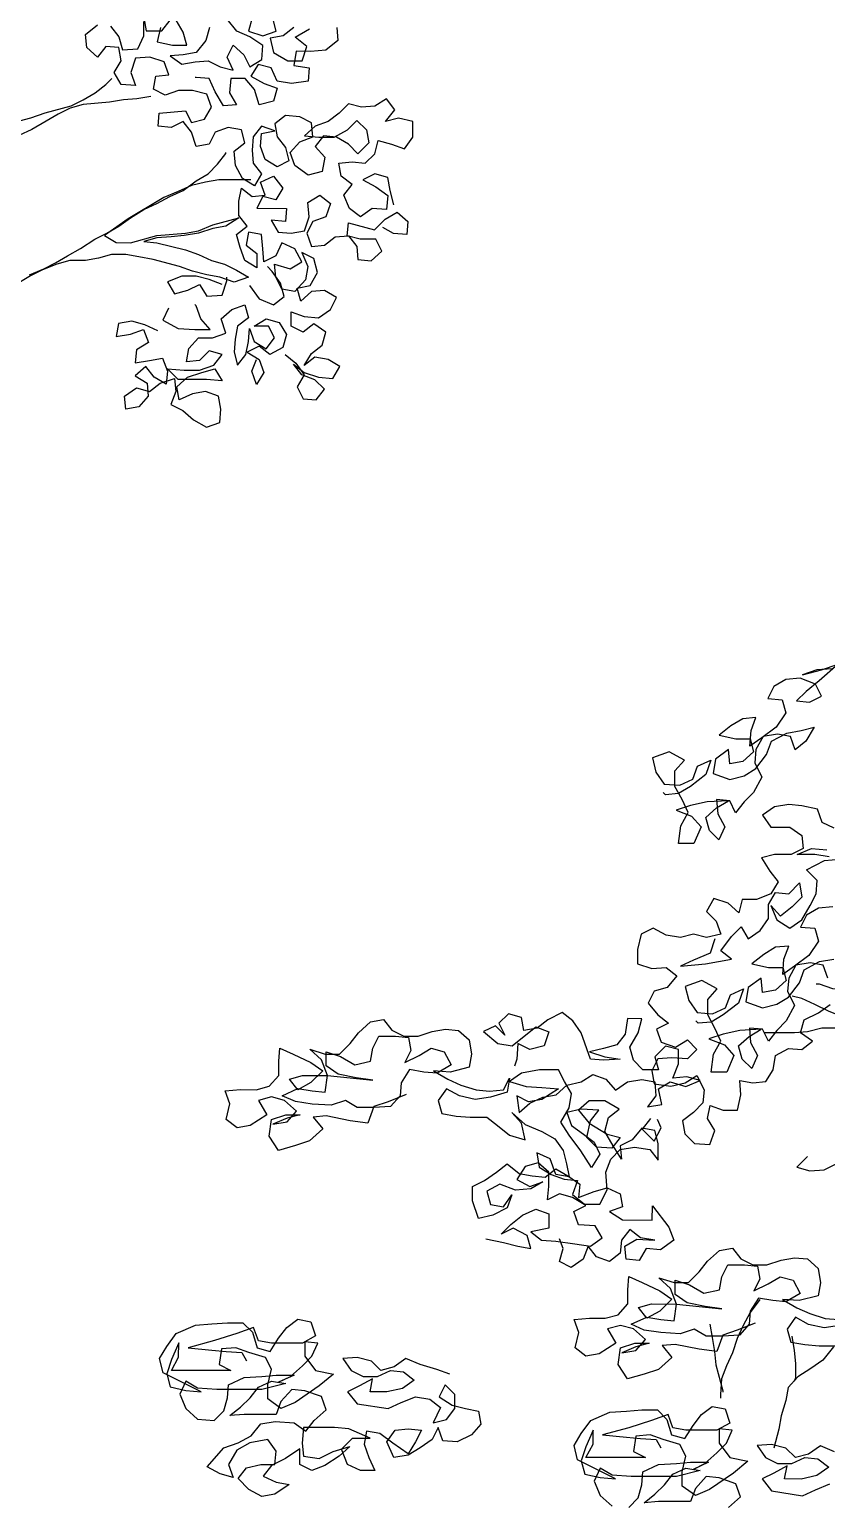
# Model space of a CAD drawing. Header units: inches. Extents: x 350994 to 353538, y 1581369 to 1583842.
# Drawn here: x 351478.122 to 351479.212, y 1583489.811 to 1583491.827 of the extents above; entities that cross this region are included whole.
import ezdxf

# ---------------------------------------------------------------- set-up
doc = ezdxf.new("R2010")
doc.units = ezdxf.units.IN
doc.header["$MEASUREMENT"] = 0
doc.linetypes.add('1', pattern=[0])
doc.layers.add('FOREST', color=96, linetype='Continuous')
doc.layers.add('TREE', color=81, linetype='1')

# ---------------------------------------------------------------- blocks, each defined once
blk = doc.blocks.new('TREE_4')
at = {"color": 94}
for points in [[(-616.2, 8476.3), (-653.8, 8473.4), (-688.5, 8461.9), (-642.2, 8473.4), (-601.7, 8487.8), (-648, 8447.4), (-679.8, 8421.4), (-703, 8398.3), (-671.2, 8395.4), (-642.3, 8409.8), (-656.7, 8438.7), (-694.3, 8453.2), (-729, 8450.3), (-757.9, 8433), (-772.4, 8404.1), (-737.7, 8401.2), (-729, 8369.4), (-752.2, 8334.7), (-786.9, 8308.7), (-815.9, 8288.5), (-812.9, 8326.1), (-801.3, 8357.9), (-833.1, 8355), (-862.1, 8337.7), (-891, 8314.6), (-850.5, 8305.9), (-815.8, 8305.9), (-807.2, 8274.1), (-833.2, 8250.9), (-865, 8245.2), (-867.9, 8279.9), (-899.7, 8256.8), (-905.5, 8222.1), (-865.1, 8207.6), (-830.4, 8216.2), (-801.4, 8233.6), (-775.4, 8268.2), (-763.8, 8300), (-726.2, 8320.2), (-691.5, 8326), (-659.7, 8334.6), (-680, 8300), (-706, 8279.7), (-717.5, 8311.6), (-749.3, 8317.4), (-784, 8311.6), (-801.4, 8279.8), (-804.3, 8248), (-787, 8213.3), (-807.3, 8175.7), (-830.4, 8152.6), (-850.7, 8126.6), (-865.1, 8155.6), (-896.9, 8158.5), (-894.1, 8123.8), (-876.8, 8092), (-891.2, 8060.2), (-914.3, 8083.3), (-923, 8115.1), (-896.9, 8138.2), (-868, 8155.6), (-920.1, 8152.7), (-960.6, 8144.1), (-995.3, 8132.5), (-957.7, 8118.1), (-934.6, 8092), (-952, 8051.6), (-989.5, 8051.6), (-983.7, 8095), (-966.3, 8126.7), (-980.8, 8158.6), (-998.1, 8190.4), (-998.1, 8228), (-974.9, 8254), (-1012.5, 8274.2), (-1053, 8259.8), (-1044.3, 8225.1), (-1024.1, 8196.2), (-986.5, 8193.3), (-954.7, 8207.7), (-943.1, 8239.5), (-911.3, 8253.9), (-922.9, 8219.2), (-960.5, 8190.3), (-989.4, 8173), (-1021.2, 8170.2), (-1027, 8175.9)], [(-611.7, 8088.6), (-640.6, 8103.1), (-652.2, 8134.9), (-689.7, 8143.6), (-721.5, 8146.5), (-756.2, 8140.8), (-785.2, 8120.6), (-765, 8091.6), (-718.7, 8091.6), (-689.8, 8071.3), (-686.9, 8039.5), (-715.9, 8025.1), (-756.3, 8025.1), (-788.2, 8016.5), (-767.9, 7984.6), (-747.7, 7958.6), (-765.1, 7929.7), (-799.8, 7915.3), (-834.5, 7915.3), (-843.2, 7883.5), (-869.2, 7906.7), (-903.9, 7918.3), (-921.3, 7886.5), (-898.2, 7863.3), (-886.6, 7831.5), (-921.3, 7822.9), (-953.1, 7831.6), (-984.9, 7822.9), (-1019.6, 7828.7), (-1051.4, 7846.1), (-1080.3, 7831.7), (-1089.1, 7794.1), (-1089.1, 7759.4), (-1054.4, 7747.8), (-1019.7, 7750.7), (-993.7, 7730.4), (-1016.9, 7701.5), (-1048.7, 7692.9), (-1063.2, 7664), (-1040, 7635), (-1014, 7614.8), (-1043, 7600.4), (-1031.4, 7568.5), (-996.8, 7556.9), (-967.8, 7574.3), (-944.7, 7551.1), (-967.9, 7528), (-1005.4, 7530.9), (-1040.1, 7528.1), (-1054.6, 7499.2), (-1048.9, 7467.4), (-1008.4, 7461.5), (-973.7, 7470.2), (-944.8, 7487.5), (-927.5, 7452.8), (-930.4, 7421), (-953.5, 7397.9), (-979.6, 7377.7), (-973.8, 7345.9), (-950.7, 7322.7), (-913.1, 7319.8), (-901.5, 7354.5), (-918.8, 7383.4), (-913, 7415.2), (-881.2, 7403.6), (-846.5, 7403.6), (-837.8, 7441.1), (-840.7, 7475.8), (-808.9, 7470), (-777.1, 7472.9), (-759.7, 7501.8), (-753.9, 7536.5), (-722.1, 7553.8), (-690.3, 7550.9), (-664.2, 7571.1), (-693.1, 7591.4), (-684.4, 7623.2), (-649.7, 7640.5), (-620.8, 7660.7)], [(-614.8, 7897.8), (-649.5, 7894.9), (-678.4, 7877.6), (-692.9, 7848.7), (-658.2, 7845.8), (-649.6, 7814), (-672.7, 7779.3), (-707.4, 7753.3), (-736.4, 7733.1), (-733.4, 7770.7), (-721.9, 7802.5), (-753.7, 7799.6), (-782.6, 7782.3), (-811.5, 7759.2), (-771.1, 7750.5), (-736.4, 7750.4), (-727.7, 7718.6), (-753.8, 7695.5), (-785.6, 7689.8), (-788.4, 7724.4), (-820.3, 7701.3), (-826.1, 7666.7), (-785.6, 7652.2), (-750.9, 7660.8), (-722, 7678.1), (-695.9, 7712.8), (-684.3, 7744.6), (-646.7, 7764.8), (-612, 7770.5)], [(-626.5, 7724.3), (-638, 7756.1), (-669.8, 7761.9), (-704.5, 7756.2), (-721.9, 7724.4), (-724.8, 7692.6), (-707.5, 7657.9), (-727.8, 7620.3), (-751, 7597.2), (-771.2, 7571.2), (-785.6, 7600.1), (-817.4, 7603), (-814.6, 7568.3), (-797.3, 7536.5), (-811.8, 7504.7), (-834.9, 7527.9), (-843.5, 7559.7), (-817.5, 7582.8), (-788.5, 7600.1), (-840.6, 7597.3), (-881.1, 7588.6), (-915.8, 7577.1), (-878.2, 7562.6), (-855.1, 7536.6), (-872.5, 7496.1), (-910.1, 7496.1), (-904.2, 7539.5), (-886.9, 7571.3), (-901.3, 7603.1), (-918.6, 7634.9), (-918.6, 7672.5), (-895.4, 7698.5), (-933, 7718.8), (-973.5, 7704.4), (-964.8, 7669.7), (-944.6, 7640.7), (-907, 7637.8), (-875.2, 7652.2), (-863.6, 7684), (-831.8, 7698.5), (-843.4, 7663.8), (-881, 7634.9), (-910, 7617.6), (-941.8, 7614.7), (-947.5, 7620.5)], [(-901.1, 7820), (-912.7, 7785.3), (-953.2, 7768), (-985, 7753.5), (-924.3, 7759.3), (-860.7, 7770.8), (-886.7, 7791), (-860.6, 7825.7), (-837.5, 7848.8), (-820.1, 7819.9), (-791.2, 7840.1), (-770.9, 7869), (-770.9, 7903.7), (-753.5, 7932.6), (-721.7, 7929.7), (-695.7, 7955.7), (-689.9, 7921), (-713.1, 7897.9), (-742, 7874.8), (-765.1, 7900.8), (-750.7, 7866.1), (-718.9, 7845.8), (-690, 7866), (-669.7, 7900.7), (-655.2, 7929.6), (-652.3, 7961.4), (-678.3, 7987.5), (-634.9, 8010.5), (-597.3, 8013.4)], [(-623.4, 8019.2), (-658, 8025), (-701.4, 8025.1), (-666.7, 8039.5), (-629.1, 8036.6)], [(-456, 7643.2), (-482, 7666.3), (-510.9, 7680.8), (-542.7, 7686.6), (-577.4, 7692.5), (-615, 7698.3), (-646.8, 7709.9), (-655.4, 7709.9)], [(-458.9, 7582.5), (-493.6, 7588.3), (-522.5, 7602.8), (-554.3, 7614.4), (-586.1, 7628.9), (-623.7, 7643.3), (-658.4, 7660.7), (-690.2, 7675.2), (-713.3, 7681)], [(-1651.4, 7441.4), (-1694.8, 7424.1), (-1729.5, 7412.6), (-1744, 7372.1), (-1787.4, 7377.9), (-1845.2, 7389.6), (-1877, 7386.7), (-1853.9, 7357.8), (-1885.7, 7328.9), (-1920.4, 7317.3), (-1960.9, 7305.8), (-1984, 7340.5), (-1978.2, 7381), (-1943.5, 7392.5), (-1908.8, 7392.5), (-1940.6, 7383.9), (-1975.3, 7369.4), (-1940.6, 7375.2), (-1917.5, 7401.2), (-1946.4, 7427.2), (-1978.2, 7435.9), (-2010, 7427.3), (-1989.8, 7392.6), (-2030.3, 7366.6), (-2062.1, 7360.8), (-2088.1, 7381.1), (-2079.4, 7418.7), (-2090.9, 7450.5), (-2053.3, 7453.4), (-2015.7, 7453.3), (-1983.9, 7462), (-1960.8, 7488), (-1960.7, 7522.7), (-1957.8, 7554.5), (-1926, 7540), (-1882.7, 7519.7), (-1853.8, 7499.4), (-1882.7, 7470.5), (-1914.5, 7453.2), (-1934.7, 7479.3), (-1902.9, 7487.9), (-1842.2, 7487.9), (-1732.4, 7476.2), (-1772.8, 7482), (-1816.2, 7490.7), (-1845.1, 7511), (-1845.1, 7545.7), (-1810.4, 7534.1), (-1775.7, 7513.8), (-1738.1, 7522.5), (-1732.3, 7554.3), (-1717.8, 7583.2), (-1677.3, 7583.1), (-1645.5, 7580.2), (-1639.8, 7548.4), (-1654.3, 7519.5), (-1619.5, 7536.8), (-1590.6, 7554.1), (-1558.8, 7545.4), (-1541.5, 7513.6), (-1576.2, 7493.4), (-1608, 7496.3), (-1642.7, 7502.1), (-1663, 7470.3), (-1665.9, 7438.5), (-1689, 7412.5), (-1729.5, 7409.7), (-1770, 7409.7), (-1798.9, 7427.1), (-1833.6, 7415.6), (-1879.9, 7418.5), (-1920.3, 7424.3), (-1952.1, 7438.8), (-1914.5, 7456.1), (-1879.8, 7450.3), (-1848, 7447.4), (-1842.2, 7487.9), (-1856.6, 7525.5), (-1885.5, 7551.5), (-1848, 7539.9), (-1813.3, 7539.9), (-1787.2, 7565.9), (-1766.9, 7591.9), (-1738, 7617.9), (-1706.2, 7623.6), (-1686, 7597.6), (-1657.1, 7583.1), (-1622.4, 7583.1), (-1587.7, 7594.6), (-1555.9, 7600.4), (-1524.1, 7597.4), (-1498.1, 7574.3), (-1492.3, 7539.6), (-1498.1, 7507.8), (-1544.4, 7496.3), (-1584.9, 7499.2), (-1550.2, 7478.9), (-1518.4, 7464.4), (-1480.8, 7452.8), (-1449, 7449.9), (-1414.3, 7452.8), (-1399.9, 7481.7), (-1405.7, 7447), (-1446.2, 7435.5), (-1483.8, 7429.7), (-1521.3, 7438.4), (-1553.1, 7455.8), (-1573.4, 7426.9), (-1564.7, 7395.1), (-1530, 7389.3), (-1495.4, 7386.3), (-1454.9, 7386.3), (-1428.9, 7366), (-1400, 7342.9), (-1362.4, 7331.3), (-1371, 7371.8), (-1394.1, 7397.8), (-1362.4, 7368.9), (-1321.9, 7351.5), (-1290.1, 7334.1), (-1269.9, 7305.2), (-1261.3, 7273.4), (-1255.5, 7241.6), (-1287.3, 7247.4), (-1301.7, 7285), (-1333.5, 7299.5), (-1327.8, 7264.8), (-1298.9, 7247.4), (-1267.1, 7235.8), (-1235.3, 7232.9), (-1246.9, 7198.2), (-1218, 7175), (-1180.4, 7175), (-1163, 7209.7), (-1165.9, 7253), (-1154.3, 7284.8), (-1131.1, 7307.9), (-1096.4, 7313.7), (-1058.8, 7307.9), (-1038.6, 7281.8), (-1038.6, 7322.3), (-1047.2, 7354.1), (-1079, 7359.9), (-1102.2, 7331.1), (-1131.1, 7316.6), (-1128.3, 7284.8), (-1148.5, 7316.6), (-1168.7, 7351.4), (-1160, 7386), (-1133.9, 7406.3), (-1168.6, 7426.5), (-1206.2, 7426.6), (-1232.2, 7403.5), (-1206.2, 7371.6), (-1162.9, 7345.6), (-1131.1, 7336.9), (-1151.4, 7310.9), (-1188.9, 7313.8), (-1212.1, 7336.9), (-1203.3, 7377.4), (-1183.1, 7403.4), (-1226.4, 7406.3), (-1261.1, 7397.7), (-1249.6, 7365.9), (-1220.7, 7345.6), (-1194.7, 7325.4), (-1180.3, 7296.4), (-1200.6, 7264.6), (-1226.5, 7305.1), (-1255.4, 7342.8), (-1275.6, 7374.6), (-1255.4, 7409.3), (-1249.5, 7443.9), (-1266.9, 7472.9), (-1281.3, 7501.8), (-1327.6, 7501.8), (-1370.9, 7493.2), (-1399.9, 7473), (-1359.4, 7461.4), (-1321.8, 7458.5), (-1281.3, 7455.5), (-1321.8, 7429.6), (-1353.6, 7423.8), (-1382.5, 7438.3), (-1376.8, 7397.8), (-1350.8, 7420.9), (-1318.9, 7435.3), (-1287.1, 7441.1), (-1261.1, 7464.2), (-1226.4, 7472.8), (-1197.5, 7490.2), (-1165.7, 7478.6), (-1142.6, 7452.5), (-1113.6, 7472.7), (-1078.9, 7478.5), (-1047.1, 7472.7), (-1044.3, 7438), (-1064.5, 7412), (-1029.8, 7417.7), (-1038.5, 7455.3), (-1009.5, 7472.6), (-972, 7461), (-937.3, 7475.5), (-969, 7484.2), (-1003.7, 7481.3), (-989.3, 7516), (-989.2, 7550.7), (-1021, 7559.4), (-1047.1, 7533.4), (-1038.4, 7501.6), (-1076, 7501.6), (-1099.1, 7524.8), (-1107.8, 7556.6), (-1087.5, 7591.3), (-1078.8, 7625.9), (-1113.5, 7626), (-1119.3, 7588.4), (-1139.6, 7562.4), (-1171.4, 7553.7), (-1206.1, 7545.1), (-1168.5, 7533.5), (-1130.9, 7527.7), (-1171.4, 7524.8), (-1203.2, 7527.8), (-1226.3, 7591.4), (-1246.5, 7620.3), (-1272.5, 7640.6), (-1307.2, 7623.3), (-1333.2, 7603), (-1365.1, 7597.3), (-1370.8, 7629.1), (-1402.6, 7637.8), (-1425.8, 7614.7), (-1411.3, 7585.8), (-1434.4, 7608.9), (-1463.4, 7594.5), (-1428.7, 7565.5), (-1394, 7559.7), (-1336.1, 7605.9), (-1304.3, 7594.3), (-1315.9, 7559.7), (-1350.6, 7551), (-1379.5, 7565.5), (-1382.5, 7527.9), (-1388.3, 7510.6)], [(-537, 7605.7), (-568.8, 7602.8), (-641.1, 7602.9), (-675.8, 7594.2), (-707.6, 7591.4), (-779.9, 7591.4)], [(-1057.6, 7383.5), (-1077.9, 7357.5), (-1049, 7328.6), (-1031.6, 7360.4), (-1040.3, 7380.6)], [(-1458, 7090.7), (-1414.6, 7082), (-1379.9, 7073.3), (-1348.1, 7067.5), (-1356.8, 7099.3), (-1391.5, 7116.7), (-1420.4, 7102.3), (-1397.2, 7125.4), (-1368.3, 7148.5), (-1336.5, 7162.9), (-1304.7, 7151.3), (-1304.7, 7116.6), (-1348.1, 7108), (-1322.1, 7087.7), (-1287.4, 7084.8), (-1241.2, 7079), (-1203.6, 7073.2), (-1174.6, 7093.4), (-1192, 7122.3), (-1232.4, 7125.2), (-1244, 7157), (-1215, 7171.5), (-1246.8, 7191.7), (-1278.6, 7200.4), (-1307.6, 7186), (-1304.6, 7217.8), (-1304.6, 7252.5), (-1330.6, 7275.7), (-1362.4, 7267), (-1382.7, 7235.2), (-1350.9, 7217.9), (-1319.1, 7229.4), (-1348, 7212.1), (-1385.6, 7209.2), (-1423.2, 7223.7), (-1455, 7206.4), (-1446.3, 7174.6), (-1414.5, 7168.8), (-1394.3, 7197.7), (-1405.9, 7165.9), (-1440.6, 7148.5), (-1475.3, 7139.9), (-1489.7, 7183.3), (-1489.7, 7218), (-1460.7, 7232.4), (-1431.8, 7252.6), (-1405.8, 7272.8), (-1376.9, 7249.7), (-1345.1, 7243.9), (-1313.3, 7240.9), (-1287.2, 7261.2), (-1258.3, 7243.8), (-1229.5, 7223.5), (-1232.4, 7191.7), (-1194.8, 7206.1), (-1163, 7214.8), (-1131.2, 7200.3), (-1125.4, 7168.5), (-1157.2, 7157), (-1125.4, 7136.7), (-1053.2, 7136.6), (-1053.1, 7171.3), (-1012.7, 7119.2), (-1001.2, 7087.4), (-1033, 7064.3), (-1067.7, 7067.2), (-1085.1, 7038.3), (-1116.9, 7041.3), (-1119.7, 7073.1), (-1090.8, 7090.4), (-1047.4, 7087.5), (-1082.1, 7093.3), (-1108.1, 7113.5), (-1128.4, 7087.5), (-1131.3, 7055.7), (-1157.3, 7035.5), (-1189.1, 7047.1), (-1209.4, 7073.2), (-1220.9, 7041.4), (-1249.9, 7021.2), (-1278.8, 7035.6), (-1270.1, 7067.4), (-1278.7, 7090.6)], [(-676.1, 7290.7), (-702.1, 7264.7), (-670.3, 7256), (-635.6, 7258.8), (-606.7, 7273.2), (-598, 7287.7)], [(-803.6, 6886), (-847, 6868.7), (-881.7, 6857.1), (-896.2, 6816.7), (-939.6, 6822.5), (-997.4, 6834.1), (-1029.2, 6831.3), (-1006.1, 6802.3), (-1037.9, 6773.4), (-1072.7, 6761.9), (-1113.1, 6750.4), (-1136.2, 6785.1), (-1130.4, 6825.6), (-1095.7, 6837.1), (-1061, 6837.1), (-1092.8, 6828.4), (-1127.5, 6814), (-1092.8, 6819.8), (-1069.7, 6845.8), (-1098.6, 6871.8), (-1130.4, 6880.5), (-1162.2, 6871.9), (-1142, 6837.1), (-1182.5, 6811.2), (-1214.3, 6805.4), (-1240.3, 6825.7), (-1231.6, 6863.2), (-1243.1, 6895.1), (-1205.5, 6897.9), (-1167.9, 6897.9), (-1136.1, 6906.5), (-1113, 6932.5), (-1112.9, 6967.2), (-1110, 6999), (-1078.2, 6984.5), (-1034.9, 6964.3), (-1006, 6944), (-1034.9, 6915.1), (-1066.7, 6897.8), (-1087, 6923.8), (-1055.1, 6932.5), (-994.4, 6932.4), (-884.6, 6920.8), (-925, 6926.6), (-968.4, 6935.3), (-997.3, 6955.6), (-997.3, 6990.2), (-962.6, 6978.7), (-927.9, 6958.4), (-890.3, 6967), (-884.5, 6998.8), (-870, 7027.7), (-829.5, 7027.7), (-797.7, 7024.8), (-792, 6993), (-806.5, 6964.1), (-771.8, 6981.4), (-742.8, 6998.7), (-711, 6990), (-693.7, 6958.2), (-728.4, 6938), (-760.2, 6940.9), (-794.9, 6946.7), (-815.2, 6914.9), (-818.1, 6883.1), (-841.3, 6857.1), (-881.7, 6854.3), (-922.2, 6854.3), (-951.1, 6871.7), (-985.8, 6860.1), (-1032.1, 6863.1), (-1072.6, 6868.9), (-1104.3, 6883.4), (-1066.7, 6900.7), (-1032.1, 6894.9), (-1000.3, 6891.9), (-994.4, 6932.4), (-1008.9, 6970), (-1037.7, 6996.1), (-1000.2, 6984.5), (-965.5, 6984.4), (-939.4, 7010.4), (-919.2, 7036.4), (-890.2, 7062.4), (-858.4, 7068.2), (-838.2, 7042.1), (-809.3, 7027.7), (-774.6, 7027.6), (-739.9, 7039.2), (-708.1, 7044.9), (-676.3, 7042), (-650.3, 7018.8), (-644.5, 6984.1), (-650.3, 6952.3), (-696.6, 6940.8), (-737.1, 6943.8), (-702.4, 6923.5), (-670.6, 6909), (-633.1, 6897.4), (-601.2, 6894.5)], [(-598.4, 6880), (-636, 6874.3), (-673.5, 6883), (-705.3, 6900.4), (-725.6, 6871.5), (-717, 6839.6), (-682.3, 6833.8), (-647.6, 6830.9), (-607.1, 6830.9)], [(-792, 6943.8), (-815.2, 6912), (-832.6, 6880.2), (-847.1, 6848.4), (-858.6, 6813.8), (-873.1, 6782), (-884.7, 6750.2), (-887.7, 6712.6), (-887.7, 6703.9)], [(-1544.7, 6761.9), (-1576.5, 6773.5), (-1617, 6785.1), (-1651.6, 6799.6), (-1680.6, 6779.4), (-1712.4, 6770.8), (-1735.5, 6793.9), (-1770.2, 6802.6), (-1804.9, 6799.8), (-1784.7, 6770.8), (-1755.8, 6756.4), (-1721.1, 6756.3), (-1689.3, 6770.8), (-1657.5, 6767.8), (-1631.5, 6747.6), (-1660.4, 6727.4), (-1698, 6718.7), (-1738.5, 6718.8), (-1732.6, 6750.6), (-1764.5, 6733.2), (-1793.4, 6718.8), (-1770.3, 6689.9), (-1695.1, 6678.2), (-1663.3, 6692.7), (-1628.6, 6707.1), (-1593.9, 6701.3), (-1567.9, 6681), (-1585.3, 6643.4), (-1553.5, 6652.1), (-1533.2, 6678.1), (-1533.2, 6712.8), (-1556.3, 6735.9), (-1570.8, 6707), (-1539, 6686.8), (-1507.2, 6678.1), (-1475.4, 6672.3), (-1469.6, 6640.4), (-1492.8, 6614.4), (-1527.5, 6597.1), (-1562.2, 6600.1), (-1573.7, 6631.9), (-1588.2, 6603), (-1617.1, 6582.8), (-1646.1, 6565.4), (-1680.8, 6559.7), (-1698.1, 6597.3), (-1677.8, 6626.2), (-1646, 6629), (-1614.2, 6626.1), (-1628.7, 6597.2), (-1646.1, 6568.3), (-1683.6, 6594.4), (-1715.4, 6617.5), (-1747.2, 6623.4), (-1753, 6591.6), (-1741.5, 6559.7), (-1727.1, 6527.9), (-1761.8, 6528), (-1793.6, 6542.4), (-1808, 6580), (-1781.9, 6606), (-1738.6, 6606), (-1790.6, 6629.2), (-1825.3, 6632.1), (-1900.5, 6632.2), (-1903.4, 6594.6), (-1900.5, 6562.8), (-1862.9, 6557), (-1828.2, 6574.3), (-1787.7, 6585.8), (-1813.8, 6562.7), (-1848.5, 6539.6), (-1880.3, 6528.1), (-1909.2, 6542.5), (-1909.2, 6580.1), (-1943.9, 6557), (-1978.6, 6539.7), (-1998.9, 6513.7), (-1967.1, 6499.2), (-1935.3, 6493.4), (-1970, 6470.3), (-2001.8, 6464.6), (-2033.6, 6481.9), (-2059.6, 6508), (-2039.3, 6534), (-2004.6, 6542.6), (-1969.9, 6542.6), (-1967, 6574.4), (-1987.2, 6603.3), (-2030.6, 6594.7), (-2062.4, 6577.4), (-2082.7, 6542.7), (-2071.1, 6510.9), (-2102.9, 6519.6), (-2134.7, 6537), (-2094.2, 6583.2), (-2059.5, 6594.7), (-2027.7, 6612), (-2004.5, 6640.9), (-1969.8, 6646.7), (-1923.6, 6643.8), (-1894.7, 6623.5), (-1874.4, 6649.5), (-1845.5, 6675.5), (-1857, 6707.3), (-1897.5, 6721.8), (-1929.3, 6724.7), (-1955.3, 6695.8), (-1966.9, 6664), (-2045, 6664.1), (-2079.7, 6661.2), (-2053.6, 6681.5), (-2030.5, 6704.6), (-2010.2, 6730.6), (-1978.4, 6745), (-1943.7, 6739.2), (-2001.6, 6724.8), (-2111.4, 6724.9), (-2157.7, 6727.8), (-2186.6, 6745.2), (-2201.1, 6713.4), (-2186.6, 6678.7), (-2157.8, 6652.6), (-2117.3, 6649.7), (-2094.1, 6672.8), (-2085.4, 6704.6), (-2082.5, 6736.4), (-2044.9, 6753.7), (-2001.5, 6756.6), (-1966.8, 6759.4), (-1923.5, 6759.4), (-1961.1, 6742.1), (-1932.1, 6756.5), (-1903.2, 6782.5), (-1880.1, 6805.6), (-1865.6, 6837.4), (-1897.4, 6840.3), (-1897.4, 6805.6), (-1871.4, 6770.9), (-1828, 6762.2), (-1862.8, 6733.3), (-1920.6, 6692.9), (-1955.3, 6678.5), (-1987.1, 6701.6), (-1987.1, 6736.3), (-1978.4, 6773.9), (-1992.8, 6802.8), (-2033.3, 6814.4), (-2065.1, 6826), (-2099.8, 6823.2), (-2105.6, 6785.6), (-2076.7, 6771.1), (-2221.3, 6771.2), (-2203.9, 6803), (-2203.8, 6837.7), (-2221.2, 6797.3), (-2232.8, 6762.6), (-2224.2, 6730.8), (-2186.6, 6722.1), (-2149, 6719.1), (-2241.5, 6765.5), (-2250.1, 6800.2), (-2232.8, 6829.1), (-2209.6, 6860.9), (-2163.3, 6881.1), (-2122.9, 6883.9), (-2085.3, 6886.8), (-2047.7, 6886.7), (-2024.6, 6863.6), (-2013, 6826), (-1981.2, 6817.3), (-1961, 6849.1), (-1940.7, 6875.1), (-1914.7, 6895.3), (-1882.9, 6889.5), (-1871.3, 6854.8), (-1903.2, 6837.4), (-1978.3, 6837.5), (-2010.1, 6843.3), (-2021.7, 6875.1), (-2062.2, 6860.7), (-2117.1, 6843.4), (-2180.7, 6826.1), (-2122.9, 6820.3), (-2088.2, 6817.4), (-2050.6, 6814.5), (-2039.1, 6794.2)], [(-913.5, 6883.2), (-907.8, 6851.4), (-902, 6816.7), (-899.2, 6784.9), (-881.9, 6721.3), (-881.9, 6718.4)], [(-714, 6854.1), (-708.3, 6819.4), (-705.4, 6787.6), (-705.5, 6752.9), (-708.4, 6744.2)], [(-612.9, 6828), (-638.9, 6796.2), (-667.9, 6776), (-699.7, 6755.8), (-722.8, 6729.8), (-728.6, 6698), (-740.2, 6660.4), (-746.1, 6628.6), (-757.7, 6582.4)], [(-610.2, 6573.5), (-644.9, 6588), (-673.8, 6567.8), (-705.6, 6559.2), (-728.8, 6582.3), (-763.4, 6591), (-798.1, 6588.2), (-777.9, 6559.2), (-749, 6544.8), (-714.3, 6544.7), (-682.5, 6559.2), (-650.7, 6556.2), (-624.7, 6536), (-653.6, 6515.8), (-691.2, 6507.1), (-731.7, 6507.2), (-725.9, 6539), (-757.7, 6521.6), (-786.6, 6507.2), (-763.5, 6478.3), (-688.4, 6466.6), (-656.6, 6481.1), (-621.9, 6495.5)], [(-867.7, 6437.9), (-838.7, 6463.9), (-850.3, 6495.7), (-890.7, 6510.2), (-922.5, 6513.1), (-948.6, 6484.2), (-960.2, 6452.4), (-1038.2, 6452.5), (-1072.9, 6449.6), (-1046.9, 6469.9), (-1023.7, 6493), (-1003.5, 6519), (-971.7, 6533.4), (-937, 6527.6), (-994.8, 6513.2), (-1104.7, 6513.3), (-1150.9, 6516.2), (-1179.8, 6533.6), (-1194.3, 6501.8), (-1179.9, 6467.1), (-1151, 6441)], [(-1110.5, 6438.1), (-1087.4, 6461.2), (-1078.7, 6493), (-1075.8, 6524.8), (-1038.2, 6542.1), (-994.8, 6545), (-960.1, 6547.8), (-916.7, 6547.8), (-954.3, 6530.5), (-925.4, 6544.9), (-896.5, 6570.9), (-873.3, 6594), (-858.8, 6625.8), (-890.6, 6628.7), (-890.7, 6594), (-864.7, 6559.3), (-821.3, 6550.6), (-856, 6521.7), (-913.9, 6481.3), (-948.6, 6466.9), (-980.4, 6490), (-980.3, 6524.7), (-971.6, 6562.3), (-986.1, 6591.2), (-1026.5, 6602.8), (-1058.3, 6614.4), (-1093, 6611.6), (-1098.8, 6574), (-1069.9, 6559.5), (-1214.5, 6559.6), (-1197.1, 6591.4), (-1197.1, 6626.1), (-1214.5, 6585.7), (-1226.1, 6551), (-1217.4, 6519.2), (-1179.9, 6510.5), (-1142.3, 6507.5), (-1234.8, 6553.9), (-1243.4, 6588.6), (-1226, 6617.5), (-1202.9, 6649.3), (-1156.6, 6669.5), (-1116.1, 6672.3), (-1078.5, 6675.2), (-1040.9, 6675.1), (-1017.8, 6652), (-1006.3, 6614.4), (-974.5, 6605.7), (-954.2, 6637.5), (-934, 6663.5), (-907.9, 6683.7), (-876.1, 6677.9), (-864.6, 6643.2), (-896.4, 6625.9), (-971.6, 6625.9), (-1003.4, 6631.7), (-1014.9, 6663.5), (-1055.4, 6649.1), (-1110.4, 6631.8), (-1174, 6614.5), (-1116.2, 6608.7), (-1081.5, 6605.8), (-1043.9, 6602.9), (-1032.3, 6582.6)], [(2022.5, 5163.1), (2013.8, 5197.8), (2008.1, 5229.6), (1976.3, 5238.3), (1947.3, 5223.9), (1979.1, 5206.5), (2008, 5186.2), (2005.1, 5151.5), (1970.4, 5154.4), (1941.5, 5134.2), (1915.5, 5154.5), (1901.1, 5186.3), (1921.3, 5212.3), (1895.3, 5232.6), (1889.6, 5264.4), (1921.4, 5267.3), (1953.2, 5264.3), (1976.3, 5287.4), (1985, 5319.2), (2016.8, 5310.5), (2048.6, 5298.9), (2068.9, 5327.8), (2068.9, 5365.4), (2034.2, 5374.1), (2002.4, 5365.5), (2025.6, 5394.4), (2005.4, 5420.4), (1976.4, 5403.1), (1944.6, 5400.2), (1912.8, 5408.9), (1889.7, 5385.8), (1863.6, 5365.6), (1831.8, 5354.1), (1805.8, 5331), (1840.5, 5328), (1878.1, 5328), (1909.9, 5345.3), (1933, 5368.4), (1956.1, 5345.3), (1961.9, 5313.5), (1935.8, 5287.5), (1912.7, 5310.6), (1883.8, 5328), (1852, 5330.9), (1831.8, 5304.9), (1854.9, 5278.9), (1849.1, 5244.2), (1814.4, 5235.5), (1782.6, 5258.7), (1771, 5290.5), (1794.2, 5316.5), (1826, 5328.1), (1823.1, 5362.8), (1794.3, 5377.2), (1759.6, 5380.2), (1733.5, 5359.9), (1739.3, 5328.1), (1759.5, 5302.1), (1768.1, 5270.3), (1739.2, 5255.9), (1710.3, 5273.2), (1698.8, 5305), (1701.7, 5336.8), (1733.5, 5342.6), (1701.7, 5354.2), (1681.4, 5328.2), (1678.5, 5296.4), (1681.4, 5264.6), (1701.6, 5238.5), (1684.2, 5209.6), (1655.3, 5227), (1638, 5258.8), (1635.2, 5293.5), (1661.2, 5313.8), (1652.5, 5345.6), (1620.7, 5351.4), (1588.9, 5339.8), (1574.5, 5310.9), (1542.6, 5305.2), (1531.1, 5339.9), (1510.9, 5365.9), (1482, 5351.5), (1450.2, 5354.4), (1453.1, 5386.2), (1516.7, 5392), (1531.1, 5363), (1562.9, 5371.7), (1580.3, 5400.6), (1568.8, 5432.4), (1534.1, 5441.1), (1499.4, 5441.1), (1467.6, 5429.6), (1438.7, 5444.1), (1444.5, 5475.9), (1476.3, 5478.7), (1464.8, 5510.5), (1430.1, 5522.1), (1395.4, 5519.3), (1383.8, 5484.6), (1395.3, 5452.8), (1360.6, 5455.7), (1343.3, 5484.6), (1360.7, 5513.5), (1354.9, 5545.3), (1323.1, 5548.3), (1302.9, 5522.3), (1276.9, 5545.4), (1274, 5577.2), (1302.9, 5600.3)], [(1334.7, 5597.4), (1355, 5571.4), (1363.6, 5539.5), (1401.2, 5542.4), (1415.7, 5574.2), (1415.7, 5608.9)], [(1415.7, 5617.6), (1421.5, 5585.8), (1459.1, 5585.7), (1479.3, 5611.7)], [(1456.2, 5594.4), (1447.5, 5559.7), (1485, 5551), (1519.7, 5551), (1511.1, 5582.8), (1493.8, 5611.7)], [(1574.7, 5594.3), (1566, 5562.5), (1542.9, 5533.6), (1511, 5527.8), (1479.2, 5525), (1508.1, 5504.7), (1539.9, 5510.5), (1571.7, 5513.3), (1600.6, 5498.9), (1632.4, 5490.1), (1618, 5522), (1632.5, 5550.9), (1658.5, 5527.7), (1672.9, 5498.8), (1701.9, 5516.1), (1704.8, 5550.8), (1673, 5571.1), (1641.2, 5585.6), (1618.1, 5614.5)], [(1678.8, 5617.3), (1670.1, 5585.5), (1704.8, 5573.9), (1736.6, 5585.5), (1728, 5620.2)], [(1780, 5594.1), (1754, 5573.9), (1722.1, 5568.1), (1730.8, 5533.4), (1765.5, 5513.2), (1800.2, 5513.1), (1811.8, 5547.8), (1782.9, 5571), (1817.6, 5591.2)], [(1884.1, 5594), (1886.9, 5562.2), (1858, 5539.1), (1820.4, 5536.2), (1785.7, 5536.3), (1779.9, 5501.6), (1817.5, 5495.8), (1814.6, 5464), (1774.1, 5458.2), (1739.4, 5464), (1725, 5495.8), (1693.2, 5504.5), (1675.8, 5475.7), (1707.6, 5458.3), (1739.4, 5446.7), (1730.7, 5414.9), (1696, 5406.2), (1684.4, 5443.8), (1661.3, 5469.9), (1626.6, 5469.9), (1623.7, 5435.2), (1641, 5406.3), (1609.2, 5403.4), (1589, 5438.1), (1574.6, 5470), (1542.8, 5472.9), (1539.9, 5472.9)], [(978.9, 5418.5), (973.1, 5386.7), (967.3, 5352), (961.5, 5320.2), (947, 5291.3), (941.2, 5259.5), (967.2, 5279.7), (987.5, 5311.5), (1016.4, 5331.7), (1045.4, 5346.1), (1077.2, 5357.7), (1140.8, 5374.9), (1175.5, 5386.5), (1239.1, 5403.8), (1268.1, 5418.2), (1297, 5435.5), (1323, 5455.7), (1337.5, 5470.2)], [(1432.9, 5426.7), (1398.2, 5421), (1366.4, 5418.1), (1331.7, 5412.4), (1268.1, 5406.6), (1236.2, 5398), (1207.3, 5383.6), (1178.4, 5366.2), (1143.7, 5346), (1048.2, 5302.7)], [(1137.6, 4993.3), (1172.3, 5007.7), (1201.2, 5022.2), (1230.1, 5039.5), (1262, 5056.8), (1296.7, 5079.9), (1325.6, 5094.3), (1354.5, 5111.6), (1383.5, 5131.9), (1415.3, 5152.1), (1447.1, 5166.5), (1478.9, 5183.8), (1510.7, 5198.2), (1542.6, 5221.3), (1571.5, 5238.7), (1594.6, 5261.8), (1614.9, 5287.8), (1614.9, 5290.7)], [(1759, 4799), (1785, 4778.7), (1805.2, 4749.8), (1787.9, 4720.9), (1802.3, 4692), (1834.1, 4689.1), (1854.4, 4715.1), (1831.3, 4738.2), (1799.5, 4749.8), (1779.2, 4775.9), (1805.2, 4755.6), (1839.9, 4744), (1874.6, 4741.1), (1892, 4770), (1863.1, 4787.4), (1831.3, 4793.2), (1805.3, 4772.9), (1822.6, 4801.8), (1848.7, 4822.1), (1857.4, 4853.9), (1828.5, 4874.1), (1802.4, 4853.9), (1773.5, 4868.4), (1773.6, 4903.1), (1805.4, 4891.5), (1840.1, 4888.6), (1869, 4908.8), (1883.5, 4937.7), (1854.6, 4955.1), (1822.8, 4952.2), (1796.7, 4929.1), (1788.1, 4960.9), (1819.9, 4966.7), (1837.3, 4998.4), (1828.6, 5033.1), (1799.7, 5047.6), (1814.2, 5012.9), (1808.3, 4981.1), (1782.3, 4952.2), (1750.5, 4958), (1736.1, 4987), (1733.2, 5018.8), (1770.8, 5007.2), (1799.7, 5024.5), (1782.4, 5056.3), (1750.6, 5070.8), (1736.1, 5039), (1707.2, 5024.6), (1704.3, 5056.4), (1701.5, 5091.1), (1669.7, 5096.9), (1663.9, 5065.1), (1689.9, 5044.8), (1689.8, 5010.1), (1660.9, 5027.5), (1649.4, 5059.3), (1640.7, 5091.1), (1666.8, 5111.4), (1646.6, 5137.4), (1646.6, 5172.1), (1652.4, 5203.9), (1678.4, 5183.6), (1710.2, 5186.5), (1698.7, 5218.3), (1730.5, 5232.7), (1753.6, 5203.8), (1736.2, 5174.9), (1704.4, 5183.6), (1690, 5154.7), (1762.2, 5154.6), (1759.3, 5122.8), (1724.6, 5125.8), (1742, 5096.8), (1773.8, 5093.9), (1805.6, 5099.7), (1817.2, 5134.3), (1814.3, 5169), (1843.2, 5186.4), (1869.2, 5166.1), (1857.6, 5134.3), (1825.8, 5122.8), (1811.3, 5093.9), (1822.9, 5062.1), (1854.7, 5064.9), (1880.7, 5085.1), (1912.5, 5088), (1932.7, 5062), (1935.6, 5030.2), (1967.4, 5027.2), (1993.5, 5050.3), (1979, 5079.3), (1941.4, 5079.3), (1909.6, 5088), (1912.6, 5119.8), (1976.2, 5102.4), (2002.2, 5128.4), (2031.1, 5145.7), (2057.1, 5122.6), (2054.2, 5090.8), (2022.4, 5093.7), (1996.4, 5108.2)], [(1675.6, 5224.1), (1597.5, 5224.2), (1565.7, 5218.4), (1531, 5209.8), (1499.2, 5195.4), (1464.5, 5180.9), (1377.7, 5129), (1319.8, 5088.5), (1348.7, 5071.2), (1383.4, 5071.1), (1447, 5088.4), (1516.4, 5094.1), (1548.2, 5099.9), (1582.9, 5114.3), (1646.6, 5131.6), (1614.7, 5111.4), (1582.9, 5105.7), (1548.2, 5094.1), (1513.5, 5088.4), (1481.7, 5085.5), (1447, 5082.6), (1415.2, 5074), (1447, 5071.1), (1516.4, 5053.7), (1548.2, 5042.1), (1580, 5027.6), (1611.8, 5018.9), (1640.7, 5004.4), (1669.6, 4987), (1634.9, 4975.5), (1600.2, 4987.1), (1568.4, 4992.9), (1533.7, 5001.6), (1501.9, 5013.2), (1438.3, 5030.6), (1403.6, 5036.4), (1371.8, 5042.2), (1337.1, 5042.3), (1305.3, 5033.6), (1273.5, 5027.9), (1235.9, 5027.9), (1204.1, 5019.3), (1169.4, 5004.8), (1140.5, 4990.4), (1053.7, 4938.4)], [(1672.4, 4966.8), (1695.5, 4935), (1730.2, 4920.5), (1756.3, 4940.7), (1747.6, 4972.5), (1727.4, 5001.4), (1715.9, 5013)], [(1605.9, 4969.7), (1574.1, 4981.3), (1542.4, 4990), (1507.7, 4990.1), (1472.9, 4975.6), (1490.3, 4946.7), (1522.1, 4955.4), (1551, 4969.8), (1568.3, 4940.9), (1605.9, 4943.7), (1617.5, 4978.4), (1617.5, 4987.1)], [(1449.7, 4857.1), (1417.9, 4871.6), (1386.1, 4880.3), (1354.3, 4874.6), (1348.5, 4842.8), (1383.2, 4848.5), (1415, 4860), (1426.6, 4828.2), (1397.6, 4810.9), (1394.7, 4779.1), (1429.4, 4784.9), (1461.2, 4790.6), (1472.7, 4758.8), (1469.8, 4727), (1440.9, 4744.4), (1420.7, 4770.4), (1394.7, 4747.3), (1423.6, 4729.9), (1426.4, 4698.1), (1403.3, 4672.1), (1371.5, 4666.4), (1368.6, 4698.2), (1397.5, 4718.4), (1429.3, 4709.7), (1455.4, 4729.9), (1490.1, 4741.4), (1492.9, 4709.6), (1481.3, 4677.8), (1510.2, 4663.3), (1536.2, 4640.2), (1568, 4622.8), (1599.9, 4634.4), (1602.8, 4666.2), (1597, 4698), (1565.2, 4709.6), (1533.4, 4703.8), (1501.6, 4689.4), (1495.8, 4721.2), (1521.9, 4744.3), (1556.6, 4755.8), (1588.4, 4764.5), (1605.7, 4735.5), (1568.1, 4738.5), (1498.8, 4738.5), (1472.8, 4764.6), (1513.2, 4761.6), (1550.8, 4761.6), (1585.5, 4773.1), (1605.8, 4799.2), (1574, 4807.9), (1550.8, 4784.7), (1519, 4781.9), (1524.8, 4813.7), (1548, 4839.7), (1582.7, 4839.7), (1614.5, 4851.2), (1603, 4885.9), (1629, 4909), (1660.8, 4920.5), (1669.5, 4888.7), (1643.4, 4868.5), (1637.6, 4836.7), (1634.7, 4804.9), (1643.3, 4773.1), (1663.6, 4799.1), (1669.4, 4830.9), (1672.3, 4862.7), (1683.9, 4830.9), (1712.8, 4813.5), (1733, 4839.5), (1718.6, 4868.4), (1683.9, 4868.5), (1712.8, 4885.8), (1744.6, 4877.1), (1762, 4848.2), (1753.3, 4816.4), (1721.4, 4799), (1695.4, 4819.3), (1666.5, 4804.9), (1695.4, 4787.5), (1706.9, 4755.7), (1689.6, 4726.8), (1678, 4758.6), (1689.6, 4787.5)], [(1475.8, 4912), (1461.3, 4883.1), (1498.9, 4862.9), (1539.3, 4859.9), (1576.9, 4859.9), (1553.8, 4885.9), (1542.3, 4917.8), (1539.4, 4920.6)]]:
    blk.add_lwpolyline(points, dxfattribs=at)

msp = doc.modelspace()

# ---------------------------------------------------------------- hatches: boundary and pattern name
at = {"layer": 'FOREST', "lineweight": 5}
h = msp.add_hatch(dxfattribs=at)
h.set_pattern_fill('ANSI31', color=96, scale=50, style=0)
h.paths.add_polyline_path([(351604.9274, 1583347.98), (351663.0036, 1583522.9504), (351611.8779, 1583545.3594), (351490.2916, 1583598.0852), (351436.5696, 1583404.4646), (351529.745, 1583373.1705)])
h.paths.add_polyline_path([(351517.5086, 1583480.1397), (351575.3657, 1583480.1397), (351575.3657, 1583465.1397), (351517.5086, 1583465.1397)], flags=24)

# ---------------------------------------------------------------- block references
at = {"layer": 'TREE', "lineweight": 5, "xscale": 0.0005632341344607994, "yscale": 0.0005632341490127146, "zscale": 0.0005632341444477617}
for p in [(351477.4808, 1583488.6793), (351479.567, 1583486.1781)]:
    msp.add_blockref('TREE_4', p, dxfattribs=at)

doc.saveas('drawing.dxf')
